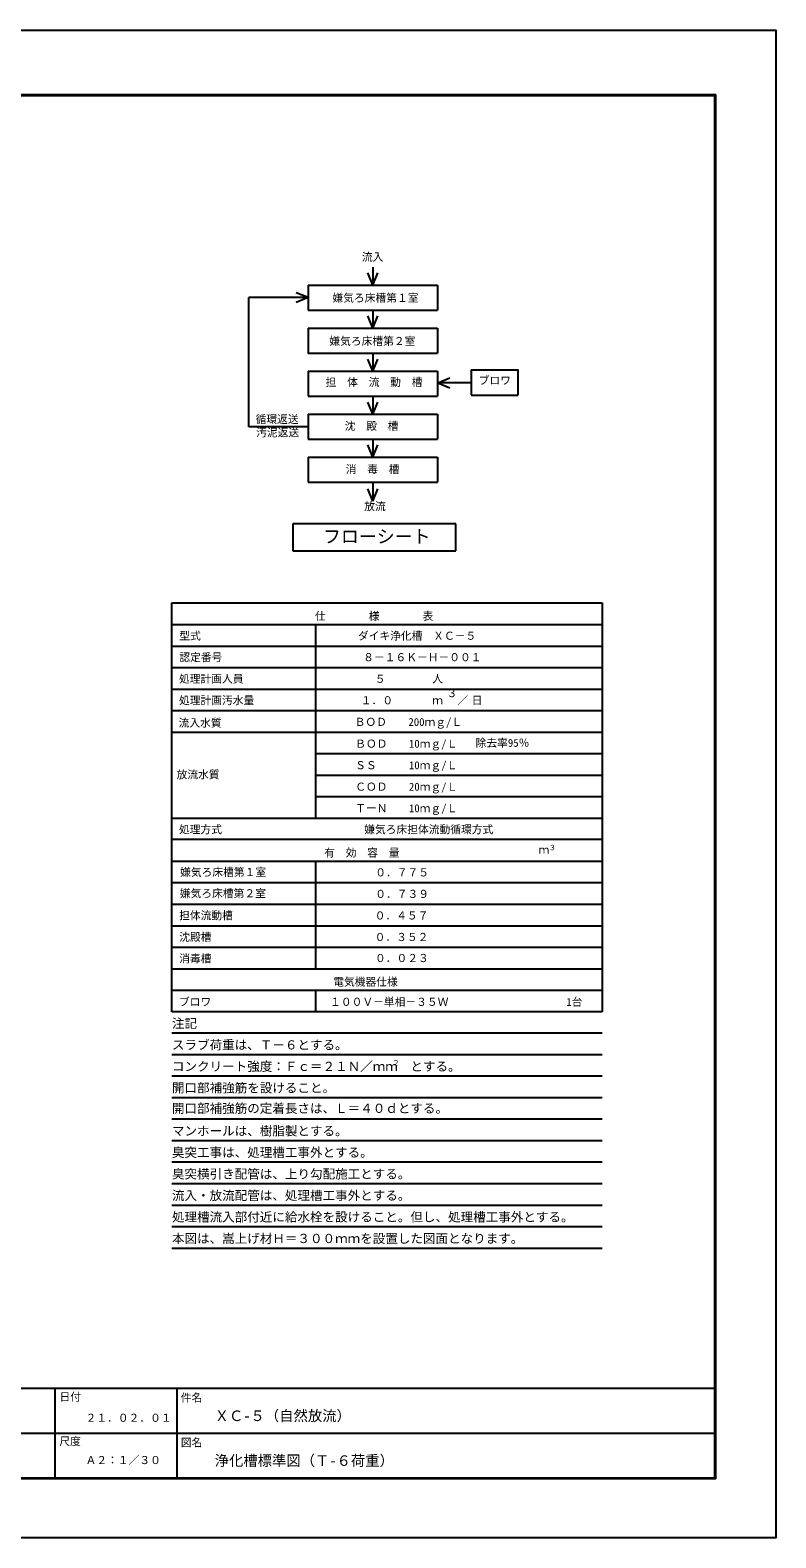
# Model space of a CAD drawing. Units: millimetres, scale not verified. Extents: x -8910 to 8910, y -6308 to 6308.
# Drawn here: x 2671 to 8910, y -6308 to 6308 of the extents above; entities that cross this region are included whole.
import ezdxf
from ezdxf.enums import TextEntityAlignment as Align

# ---------------------------------------------------------------- set-up
doc = ezdxf.new("R2010")
doc.units = ezdxf.units.MM
doc.header["$LTSCALE"] = 30
for name, color, linetype, lineweight in [('0-0_水管', 4, 'Continuous', 25), ('0-9_図面枠', 7, 'Continuous', 25), ('0-A_Axis_waku', 7, 'Continuous', 25)]:
    doc.layers.add(name, color=color, linetype=linetype, lineweight=lineweight)
doc.styles.add('ＭＳ ゴシック', font='')
doc.styles.get('ＭＳ ゴシック').set_extended_font_data('MS Gothic')

msp = doc.modelspace()

# ---------------------------------------------------------------- linework, layer by layer
at = {"layer": '0-0_水管', "color": 7}
for p, q in [((5538.25, 4324.1), (5538.25, 4174.1)), ((4998.26, 4174.1), (4998.26, 3964.99)), ((4998.26, 4174.1), (6078.26, 4174.1)), ((5538.25, 4174.1), (5497.04, 4275.89)), ((5538.25, 4174.1), (5579.47, 4275.89)), ((6078.26, 4174.1), (6078.26, 3965.38)), ((4501.76, 2989.57), (4501.76, 4069.55)), ((4998.26, 4069.55), (4501.76, 4069.55)), ((4998.26, 4069.55), (4896.46, 4110.76)), ((4998.26, 4069.55), (4896.46, 4028.33)), ((4998.26, 3964.11), (6078.26, 3964.11)), ((5538.25, 3814.1), (5497.04, 3915.9)), ((5538.25, 3964.11), (5538.25, 3814.1)), ((5538.25, 3814.1), (5579.47, 3915.9)), ((4998.26, 3814.1), (6078.26, 3814.1)), ((6078.26, 3814.1), (6078.26, 3604.12)), ((5538.25, 3454.11), (5497.04, 3555.91)), ((5538.25, 3604.12), (5538.25, 3454.11)), ((5538.25, 3454.11), (5579.47, 3555.91)), ((4998.26, 3454.11), (4998.26, 3245.01)), ((4998.26, 3454.11), (6078.26, 3454.11)), ((6078.26, 3454.11), (6078.26, 3245.4)), ((6360.52, 3464.68), (6360.52, 3255.58)), ((6081.73, 3356.48), (6183.52, 3397.69)), ((6081.73, 3356.48), (6183.52, 3315.27)), ((6360.52, 3356.48), (6081.73, 3356.48)), ((4998.26, 3244.12), (6078.26, 3244.12)), ((5538.25, 3094.12), (5497.04, 3195.91)), ((5538.25, 3244.12), (5538.25, 3094.12)), ((5538.25, 3094.12), (5579.47, 3195.91)), ((6360.52, 3254.69), (6752.76, 3254.69)), ((4998.26, 3094.12), (4998.26, 2885.02)), ((4998.26, 3094.12), (6078.26, 3094.12)), ((6078.26, 3094.12), (6078.26, 2885.41)), ((4998.26, 2989.57), (4501.76, 2989.57)), ((4998.26, 2884.13), (6078.26, 2884.13)), ((5538.25, 2735.02), (5497.04, 2836.81)), ((5538.25, 2885.02), (5538.25, 2735.02)), ((5538.25, 2735.02), (5579.47, 2836.81)), ((4998.26, 2734.13), (4998.26, 2525.03)), ((4998.26, 2734.13), (6078.26, 2734.13)), ((6078.26, 2734.13), (6078.26, 2525.42)), ((4998.26, 2524.14), (6078.26, 2524.14)), ((5538.25, 2367.52), (5497.04, 2469.31)), ((5538.25, 2517.52), (5538.25, 2367.52)), ((5538.25, 2367.52), (5579.47, 2469.31)), ((4869.74, 2176.6), (4869.74, 1951.12)), ((6232.87, 2176.6), (4869.74, 2176.6)), ((6232.87, 1951.12), (6232.87, 2176.6)), ((4869.74, 1951.12), (6232.87, 1951.12))]:
    msp.add_line(p, q, dxfattribs=at)
at = {"layer": '0-0_水管', "color": 3}
for p, q in [((3857.64, 1514.65), (7457.64, 1514.65)), ((3857.64, -1905.36), (3857.64, 1514.65)), ((7457.64, 1514.65), (7457.64, -1905.36)), ((3857.64, 1334.64), (7457.64, 1334.64)), ((5057.64, 1334.64), (5057.64, -285.36)), ((3857.64, 1154.64), (7457.64, 1154.64)), ((3857.64, 974.65), (7457.64, 974.65)), ((3857.64, 794.65), (7457.64, 794.65)), ((3857.64, 614.65), (7457.64, 614.65)), ((3857.63, 434.64), (7457.64, 434.64)), ((5057.64, 254.64), (7457.64, 254.64)), ((5057.64, 74.64), (7457.64, 74.64)), ((5057.64, -105.36), (7457.64, -105.36)), ((3857.63, -285.36), (7457.64, -285.36)), ((7457.63, -465.37), (3857.63, -465.37)), ((3857.63, -645.37), (7457.63, -645.37)), ((5057.63, -645.37), (5057.63, -1545.36)), ((3857.63, -825.36), (7457.63, -825.36)), ((3857.63, -1005.36), (7457.63, -1005.36)), ((3857.63, -1185.36), (7457.63, -1185.36)), ((3857.63, -1365.36), (7457.63, -1365.36)), ((3857.63, -1545.36), (7457.63, -1545.36)), ((3857.63, -1725.36), (7457.63, -1725.36)), ((5057.63, -1725.36), (5057.63, -1905.36)), ((7457.63, -1905.36), (3857.63, -1905.36)), ((7457.64, -2085.36), (3857.64, -2085.36)), ((7457.64, -2265.37), (3857.64, -2265.37)), ((7457.64, -2445.37), (3857.64, -2445.37)), ((7457.64, -2625.37), (3857.64, -2625.37)), ((7457.64, -2805.37), (3857.64, -2805.37)), ((7457.64, -2805.37), (3857.64, -2805.37)), ((7457.64, -2985.37), (3857.64, -2985.37)), ((7457.64, -3165.37), (3857.64, -3165.37)), ((7457.64, -3345.37), (3857.64, -3345.37)), ((7457.64, -3525.38), (3857.64, -3525.38)), ((7457.64, -3705.38), (3857.64, -3705.38)), ((7457.64, -3885.38), (3857.64, -3885.38))]:
    msp.add_line(p, q, dxfattribs=at)
at = {"layer": '0-0_水管', "color": 7}
for points in [[(4998.26, 3814.1), (4998.26, 3604.12), (6078.26, 3604.12)], [(6360.52, 3464.68), (6752.76, 3464.68), (6752.76, 3254.69)]]:
    msp.add_lwpolyline(points, dxfattribs=at)
at = {"layer": '0-9_図面枠'}
msp.add_lwpolyline([(-8910, -6307.5), (-8910, 6307.5), (8910, 6307.5), (8910, -6307.5)], close=True, dxfattribs=at)
at = {"layer": '0-A_Axis_waku'}
for p, q in [((-7778.4, 5769.9), (8408.4, 5769.9)), ((-7777.8, 5769.3), (8407.8, 5769.3)), ((-7777.2, 5768.7), (8407.2, 5768.7)), ((-7776.6, 5768.1), (8406.6, 5768.1)), ((-7776, 5767.5), (8406, 5767.5)), ((-7775.4, 5766.9), (8405.4, 5766.9)), ((-7774.8, 5766.3), (8404.8, 5766.3)), ((-7774.2, 5765.7), (8404.2, 5765.7)), ((-7773.6, 5765.1), (8403.6, 5765.1)), ((-7773, 5764.5), (8403, 5764.5)), ((-7772.4, 5763.9), (8402.4, 5763.9)), ((-7771.8, 5763.3), (8401.8, 5763.3)), ((-7771.2, 5762.7), (8401.2, 5762.7)), ((-7770.6, 5762.1), (8400.6, 5762.1)), ((-7770, 5761.5), (8400, 5761.5)), ((8400, -5806.5), (8400, 5761.5)), ((8400.6, -5807.1), (8400.6, 5762.1)), ((8401.2, -5807.7), (8401.2, 5762.7)), ((8401.8, -5808.3), (8401.8, 5763.3)), ((8402.4, -5808.9), (8402.4, 5763.9)), ((8403, -5809.5), (8403, 5764.5)), ((8403.6, -5810.1), (8403.6, 5765.1)), ((8404.2, -5810.7), (8404.2, 5765.7)), ((8404.8, -5811.3), (8404.8, 5766.3)), ((8405.4, -5811.9), (8405.4, 5766.9)), ((8406, -5812.5), (8406, 5767.5)), ((8406.6, -5813.1), (8406.6, 5768.1)), ((8407.2, -5813.7), (8407.2, 5768.7)), ((8407.8, -5814.3), (8407.8, 5769.3)), ((8408.4, -5814.9), (8408.4, 5769.9)), ((-7770, -5056.5), (8400, -5056.5)), ((2879.99, -5806.5), (2879.99, -5056.5)), ((3900, -5806.5), (3900, -5056.5)), ((239.99, -5431.5), (8399.99, -5431.5)), ((8408.4, -5814.9), (-7778.4, -5814.9)), ((8407.8, -5814.3), (-7777.8, -5814.3)), ((8407.2, -5813.7), (-7777.2, -5813.7)), ((8406.6, -5813.1), (-7776.6, -5813.1)), ((8406, -5812.5), (-7776, -5812.5)), ((8405.4, -5811.9), (-7775.4, -5811.9)), ((8404.8, -5811.3), (-7774.8, -5811.3)), ((8404.2, -5810.7), (-7774.2, -5810.7)), ((8403.6, -5810.1), (-7773.6, -5810.1)), ((8403, -5809.5), (-7773, -5809.5)), ((8402.4, -5808.9), (-7772.4, -5808.9)), ((8401.8, -5808.3), (-7771.8, -5808.3)), ((8401.2, -5807.7), (-7771.2, -5807.7)), ((8400.6, -5807.1), (-7770.6, -5807.1)), ((-7770, -5806.5), (8400, -5806.5))]:
    msp.add_line(p, q, dxfattribs=at)

# ---------------------------------------------------------------- texts
at = {"layer": '0-0_水管', "style": 'ＭＳ ゴシック'}
for s, height, p in [('流入', 65.98, (5446.51, 4356.52)), ('嫌気ろ床槽第１室', 65.98, (5200.48, 4014.46)), ('嫌気ろ床槽第２室', 65.98, (5174.55, 3653.13)), ('ブロワ', 65.98, (6423.42, 3323.85)), ('担\u3000体\u3000流\u3000動\u3000槽', 65.98, (5143.42, 3309.58)), ('循環返送', 65.98, (4557.43, 2999.2)), ('沈\u3000殿\u3000槽', 65.98, (5302.93, 2942.51)), ('汚泥返送', 65.98, (4561.87, 2888.04)), ('消\u3000毒\u3000槽', 65.98, (5311.83, 2581.17)), ('放流', 65.98, (5466.14, 2270.31)), ('フローシート', 110, (5121.1, 1983.35)), ('仕\u3000\u3000\u3000\u3000様\u3000\u3000\u3000\u3000表', 65.98, (5054.03, 1352.04)), ('型式', 65.98, (3919.44, 1187.04)), ('ダイキ浄化槽\u3000ＸＣ－５', 65.98, (5413.44, 1187.04)), ('認定番号', 65.98, (3919.44, 1007.04)), ('８－１６Ｋ－Ｈ－００１', 65.98, (5457.78, 1007.6)), ('処理計画人員\u3000', 65.98, (3916.44, 827.04)), ('５', 65.98, (5555.04, 827.04)), ('人', 65.98, (6035.04, 827.04)), ('３', 65.98, (6155.04, 707.05)), ('処理計画汚水量', 65.98, (3916.44, 647.04)), ('１．０', 65.98, (5437.82, 647.04)), ('ｍ', 65.98, (6035.04, 647.04)), ('／', 65.98, (6245.04, 647.04)), ('日', 65.98, (6365.04, 647.04)), ('流入水質', 65.98, (3913.15, 458.94)), ('ＢＯＤ\u3000\u3000200ｍｇ/Ｌ', 65.98, (5386.25, 466.21)), ('除去率95％', 65.98, (6398.31, 290.99)), ('ＢＯＤ\u3000\u300010ｍｇ/Ｌ', 65.98, (5390.59, 284.05)), ('ＳＳ\u3000\u3000\u300010ｍｇ/Ｌ', 65.98, (5390.59, 104.05)), ('放流水質', 65.98, (3896.33, 26.53)), ('ＣＯＤ\u3000\u300020ｍｇ/Ｌ', 65.98, (5390.59, -75.95)), ('ＴーＮ\u3000\u300010ｍｇ/Ｌ', 65.98, (5390.59, -255.95)), ('処理方式\u3000\u3000\u3000', 65.98, (3916.43, -432.96)), ('嫌気ろ床担体流動循環方式', 65.98, (5466.27, -432.96)), ('有\u3000効\u3000容\u3000量', 65.98, (5131.43, -627.96)), ('ｍ', 65.98, (6925.07, -603.19)), ('３', 43.99, (7010.23, -567.77)), ('嫌気ろ床槽第１室', 65.98, (3926.02, -790.23)), ('０．７７５', 65.98, (5558.57, -792.97)), ('嫌気ろ床槽第２室', 65.98, (3923.77, -968.04)), ('０．７３９', 65.98, (5558.57, -972.96)), ('担体流動槽', 65.98, (3917.63, -1152.97)), ('０．４５７', 65.98, (5553.71, -1153.69)), ('沈殿槽', 65.98, (3918.83, -1332.97)), ('０．３５２', 65.98, (5553.71, -1333.69)), ('消毒槽', 65.98, (3918.83, -1512.97)), ('０．０２３', 65.98, (5556.47, -1509.63)), ('電気機器仕様', 65.98, (5207.03, -1707.97)), ('ブロワ', 65.98, (3915.83, -1875.96)), ('１００Ｖ－単相－３５Ｗ', 65.98, (5180.93, -1875.96)), ('1台', 65.98, (7156.73, -1875.96)), ('注記', 76.98, (3857.64, -2064.17)), ('スラブ荷重は、Ｔ－６とする。', 76.98, (3857.64, -2244.17)), ('コンクリート強度：Ｆｃ＝２１Ｎ／ｍｍ\u3000とする。', 76.98, (3857.64, -2424.17)), ('２', 43.99, (5701.98, -2367.79)), ('開口部補強筋を設けること。', 76.98, (3857.64, -2604.17)), ('開口部補強筋の定着長さは、Ｌ＝４０ｄとする。', 76.98, (3857.64, -2774.96)), ('マンホールは、樹脂製とする。', 76.98, (3857.64, -2964.18)), ('臭突工事は、処理槽工事外とする。', 76.98, (3857.64, -3144.18)), ('臭突横引き配管は、上り勾配施工とする。', 76.98, (3857.64, -3324.18)), ('流入・放流配管は、処理槽工事外とする。', 76.98, (3857.64, -3504.18)), ('処理槽流入部付近に給水栓を設けること。但し、処理槽工事外とする。', 76.98, (3857.64, -3684.18)), ('本図は、嵩上げ材Ｈ＝３００ｍｍを設置した図面となります。', 76.98, (3857.64, -3864.18))]:
    msp.add_text(s, height=height, dxfattribs=at).set_placement(p, align=Align.BOTTOM_LEFT)
at = {"layer": '0-A_Axis_waku', "style": 'ＭＳ ゴシック'}
for s, height, p in [('日付', 65.98, (2916.79, -5180.44)), ('件名', 65.98, (3931.47, -5187.88)), ('２１．０２．０１', 65.98, (3134.99, -5356.5)), ('ＸＣ-５（自然放流）', 87.98, (4214.99, -5356.5)), ('尺度', 65.98, (2915.31, -5552.35)), ('図名', 65.98, (3931.47, -5562.88)), ('Ａ２：１／３０', 65.98, (3134.99, -5710.05)), ('浄化槽標準図（Ｔ-６荷重）', 87.98, (4214.99, -5731.5))]:
    msp.add_text(s, height=height, dxfattribs=at).set_placement(p, align=Align.BOTTOM_LEFT)

doc.saveas('drawing.dxf')
